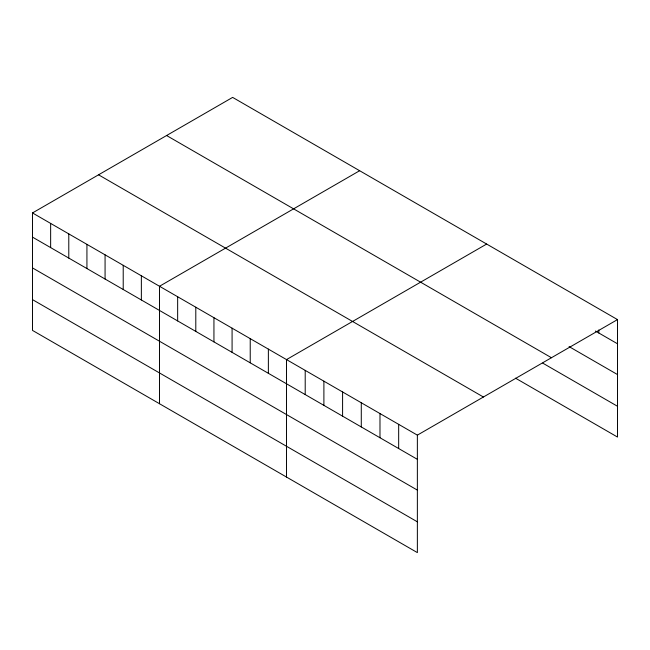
<?xml version="1.0" encoding="UTF-8"?>
<svg xmlns="http://www.w3.org/2000/svg" width="650" height="650" viewBox="0 0 650 650"><rect width="100%" height="100%" fill="white"/><g stroke="black" fill="none" stroke-linecap="round" stroke-linejoin="round"><path stroke-width="0.97" d="M32.5 212.94L417.365 435.142L417.365 552.606L32.5 330.403L32.5 212.94L232.635 97.394L617.5 319.597L617.5 437.06L515.539 378.186M359.637 170.722L159.502 286.268L159.502 403.731M486.647 244.051L286.512 359.596L286.512 477.059M417.365 435.142L617.5 319.597M595.408 331.029L617.5 343.785M569.067 346.604L617.5 374.562M166.587 135.525L551.452 357.727M542.726 363.106L617.5 406.274M98.548 174.809L483.413 397.012M32.5 237.128L417.365 459.331M32.5 267.914L417.365 490.108M32.5 299.626L417.365 521.828M598.804 329.964L598.804 332.995M398.669 424.352L398.669 448.541M379.982 413.554L379.982 437.743M361.286 402.764L361.286 426.952M342.591 391.974L342.591 416.163M323.895 381.176L323.895 405.364M305.207 370.386L305.207 394.574M268.369 349.115L268.369 373.311M250.226 338.642L250.226 362.83M232.082 328.169L232.082 352.357M213.939 317.696L213.939 341.884M195.796 307.214L195.796 331.411M177.653 296.741L177.653 320.929M141.359 275.795L141.359 299.983M123.216 265.314L123.216 289.51M105.072 254.841L105.072 279.029M86.929 244.368L86.929 268.556M68.786 233.894L68.786 258.082M50.643 223.413L50.643 247.609"/></g></svg>
